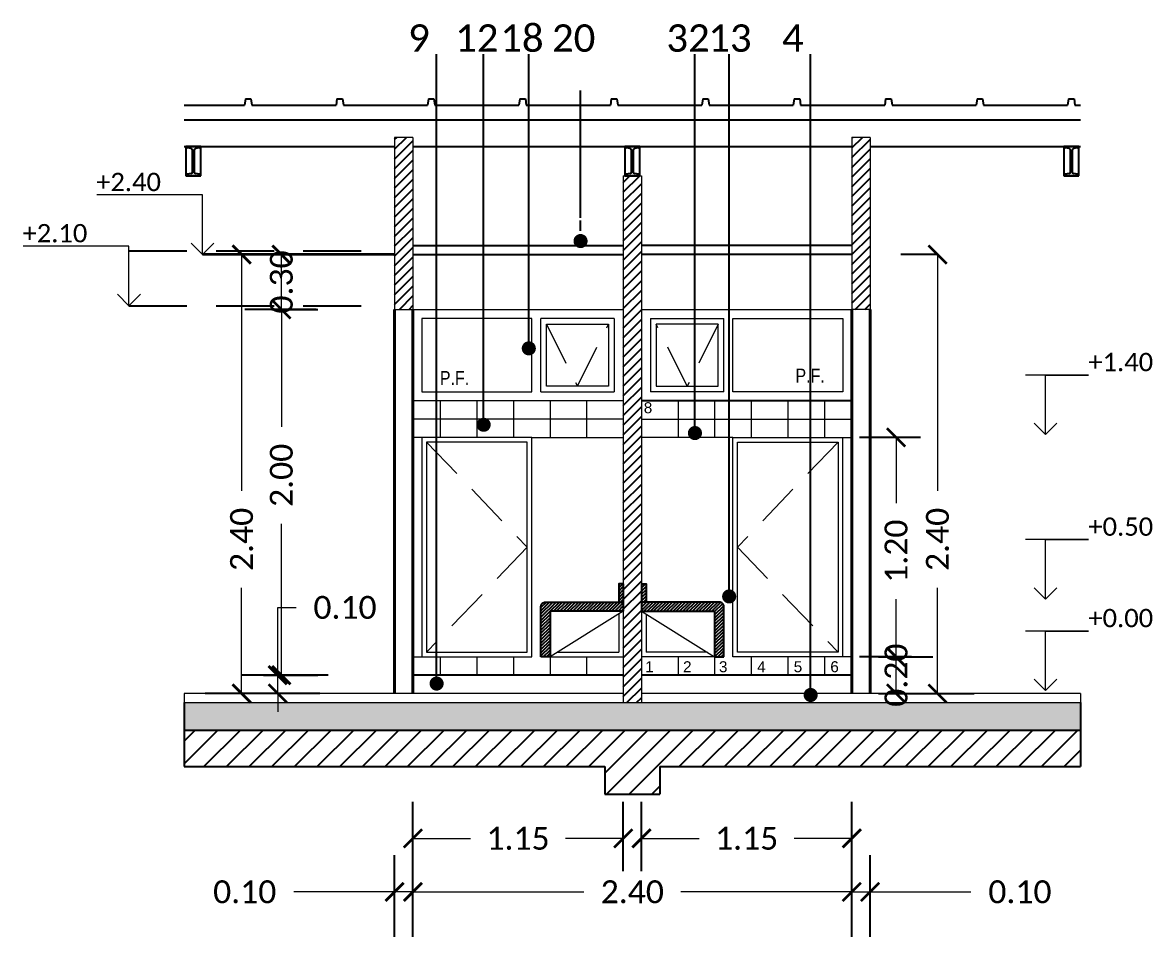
# Model space of a CAD drawing. Header units: metres. Extents: x -127.2 to -72.7, y -10.7 to 45.9.
# Drawn here: x -105.8 to -99.62, y 40.88 to 45.9 of the extents above; entities that cross this region are included whole.
import ezdxf
from ezdxf import colors
from ezdxf.entities.mleader import LeaderData, LeaderLine
from ezdxf.math import Vec2, Vec3

# ---------------------------------------------------------------- set-up
doc = ezdxf.new("R2010")
doc.units = ezdxf.units.M
doc.header["$LTSCALE"] = 0.05
doc.header["$MEASUREMENT"] = 0
doc.linetypes.add('DASHED2', pattern=[9.525, 6.35, -3.175])
doc.linetypes.add('HIDDEN', pattern=[9.525, 6.35, -3.175])
for name, color, linetype, lineweight in [('0-COT-1-50', 3, 'Continuous', 5), ('0-T-1-50-TEXTOS', 4, 'Continuous', 5), ('2.CORTE CHAPA', 3, 'Continuous', 25), ('2.CORTE CIELORRASO', 2, 'Continuous', 25), ('2.CORTE MURO EXTERIOR', 4, 'Continuous', 18), ('2.CORTE PERFILES ESTRUCTURALES', 4, 'Continuous', 25), ('3. LINEA SOLADO', 4, 'Continuous', 18), ('3.VISTA CARP HOJA', 3, 'Continuous', 9), ('3.VISTA CARP MARCO', 1, 'Continuous', 9), ('3.VISTA MURO AMARILLO', 3, 'Continuous', 35), ('3.VISTA MURO COMUN', 1, 'Continuous', 40), ('3.VISTA PANEL SANITARIO', 1, 'Continuous', 15), ('3.VISTA TIMPANO SUPERIOR', 2, 'Continuous', 25), ('3SA COTAS PARCIALES 1-100', 1, 'Continuous', 0), ('3SA TEXTOS 1-100', 1, 'Continuous', 0), ('A-EJES-PROYECCIONES', 6, 'HIDDEN', 25), ('cotas', 1, 'Continuous', 0), ('flechitas', 2, 'Continuous', 25), ('LINEAS PUNTEADAS VARIAS', 251, 'DASHED2', 9), ('REVESTIMIENTOS CERAMICOS', 252, 'Continuous', 0), ('Textos', 252, 'Continuous', 0), ('ZINGUERIAS', 1, 'Continuous', 25)]:
    doc.layers.add(name, color=color, linetype=linetype, lineweight=lineweight)
for name, color, linetype in [('2.CORTE PLATEA', 4, 'Continuous'), ('3.VISTA MURETE', 1, 'Continuous'), ('3.ZOCALOS', 1, 'Continuous'), ('HATCH', 1, 'Continuous')]:
    doc.layers.add(name, color=color, linetype=linetype)
doc.layers.add('2.CORTE RELLENO MURO', color=7, linetype='Continuous', true_color=0x9e9e9e)
doc.styles.add('1-50-TEXTO-CAL', font='calibri.ttf', dxfattribs={"height": 0.125})
doc.styles.add('Arial Narrow', font='ARIALN.TTF')
doc.styles.add('REFERENCIAS 20', font='arial.ttf', dxfattribs={"width": 0.8, "height": 0.045})
doc.styles.add('TCH-1-50-CA', font='calibri.ttf', dxfattribs={"height": 0.1})
doc.styles.add('TCH-1-75-CA', font='calibri.ttf', dxfattribs={"height": 0.15})
doc.dimstyles.new('1-50-COTAS', dxfattribs={"dimtxt": 0.12, "dimasz": 0.1, "dimexe": 0.2, "dimexo": 0.02, "dimgap": 0.1, "dimtad": 0, "dimtoh": 1, "dimzin": 0, "dimdsep": 46, "dimtxsty": '1-50-TEXTO-CAL', "dimblk": 'ARCHTICK', "dimcen": 2, "dimclrd": 256, "dimclre": 250, "dimclrt": 256, "dimadec": 0, "dimazin": 0, "dimtfac": 1, "dimtmove": 0, "dimatfit": 3, "dimldrblk": 'DOT', "dimfxl": 1, "dimfxlon": 1, "dimtzin": 0, "dimlwd": -1, "dimarcsym": 0})

# ---------------------------------------------------------------- blocks, each defined once
blk = doc.blocks.new('_ArchTick')
at = {"color": 0, "linetype": 'ByBlock', "const_width": 0.15}
blk.add_lwpolyline([(-0.5, -0.5), (0.5, 0.5)], dxfattribs=at)
blk = doc.blocks.new('*D58')
at = {"layer": '0-COT-1-50', "color": 250, "lineweight": -2, "transparency": 16777216}
for p, q in [((-100.7959, 44.6299), (-100.9959, 44.6299)), ((-100.9851, 42.2298), (-100.5959, 42.2298))]:
    blk.add_line(p, q, dxfattribs=at)
at = {"layer": '0-COT-1-50', "transparency": 16777216}
for p, q in [((-100.7959, 44.6299), (-100.7959, 43.338)), ((-100.7959, 42.2298), (-100.7959, 42.8067))]:
    blk.add_line(p, q, dxfattribs=at)
at = {"layer": 'Defpoints', "color": 0, "transparency": 16777216}
for p in [(-100.7959, 44.6299), (-100.7826, 44.6299, 0), (-101.0051, 42.2298, 0)]:
    blk.add_point(p, dxfattribs=at)
at = {"layer": '0-COT-1-50', "transparency": 16777216, "xscale": 0.1, "yscale": 0.1, "zscale": 0.1}
for p, rotation in [((-100.7959, 44.6299), 90), ((-100.7959, 42.2298), 270)]:
    blk.add_blockref('_ArchTick', p, dxfattribs=dict(at, rotation=rotation))
at = {"layer": '0-COT-1-50', "transparency": 16777216, "insert": (-100.7959, 43.0723), "char_height": 0.125, "attachment_point": 5, "rotation": 90, "style": '1-50-TEXTO-CAL'}
blk.add_mtext('2.40', dxfattribs=at)
blk = doc.blocks.new('_Dot')
at = {"color": 0, "linetype": 'ByBlock', "lineweight": -2}
blk.add_line((-0.5, 0), (-1, 0), dxfattribs=at)
at = {"color": 0, "linetype": 'ByBlock', "const_width": 0.343}
blk.add_lwpolyline([(-0.171, 0, 1), (0.171, 0, 1)], format="xyb", close=True, dxfattribs=at)
blk = doc.blocks.new('*D75')
at = {"layer": '0-COT-1-50', "color": 250, "lineweight": -2, "transparency": 16777216}
for p, q in [((-100.9373, 42.4298), (-101.2221, 42.4298)), ((-101.1194, 42.2298), (-100.8221, 42.2298))]:
    blk.add_line(p, q, dxfattribs=at)
at = {"layer": '0-COT-1-50', "transparency": 16777216}
blk.add_line((-101.0221, 42.2298), (-101.0221, 42.4298), dxfattribs=at)
at = {"layer": 'Defpoints', "color": 0, "transparency": 16777216}
for p in [(-101.0221, 42.4298), (-100.9173, 42.4298, 0), (-101.1394, 42.2298, 0)]:
    blk.add_point(p, dxfattribs=at)
at = {"layer": '0-COT-1-50', "transparency": 16777216, "xscale": 0.1, "yscale": 0.1, "zscale": 0.1}
for p, rotation in [((-101.0221, 42.4298), 90), ((-101.0221, 42.2298), 270)]:
    blk.add_blockref('_ArchTick', p, dxfattribs=dict(at, rotation=rotation))
at = {"layer": '0-COT-1-50', "transparency": 16777216, "insert": (-101.0221, 42.3298), "char_height": 0.125, "attachment_point": 5, "rotation": 90, "style": '1-50-TEXTO-CAL'}
blk.add_mtext('0.20', dxfattribs=at)
blk = doc.blocks.new('*D76')
at = {"layer": '0-COT-1-50', "color": 250, "lineweight": -2, "transparency": 16777216}
for p, q in [((-100.8882, 43.6298), (-101.2221, 43.6298)), ((-101.1194, 42.4298), (-100.8221, 42.4298))]:
    blk.add_line(p, q, dxfattribs=at)
at = {"layer": '0-COT-1-50', "transparency": 16777216}
for p, q in [((-101.0221, 43.6298), (-101.0221, 43.2707)), ((-101.0221, 42.4298), (-101.0221, 42.7451))]:
    blk.add_line(p, q, dxfattribs=at)
at = {"layer": 'Defpoints', "color": 0, "transparency": 16777216}
for p in [(-101.0221, 43.6298), (-100.8682, 43.6298, 0), (-101.1394, 42.4298, 0)]:
    blk.add_point(p, dxfattribs=at)
at = {"layer": '0-COT-1-50', "transparency": 16777216, "xscale": 0.1, "yscale": 0.1, "zscale": 0.1}
for p, rotation in [((-101.0221, 43.6298), 90), ((-101.0221, 42.4298), 270)]:
    blk.add_blockref('_ArchTick', p, dxfattribs=dict(at, rotation=rotation))
at = {"layer": '0-COT-1-50', "transparency": 16777216, "insert": (-101.0221, 43.0079), "char_height": 0.125, "attachment_point": 5, "rotation": 90, "style": '1-50-TEXTO-CAL'}
blk.add_mtext('1.20', dxfattribs=at)
blk = doc.blocks.new('*D77')
at = {"layer": '0-COT-1-50', "transparency": 16777216}
for p, q in [((-104.403, 42.3298), (-104.403, 42.6998)), ((-104.403, 42.6998), (-104.303, 42.6998)), ((-104.403, 42.2298), (-104.403, 42.3298)), ((-104.403, 42.2298), (-104.403, 42.1298))]:
    blk.add_line(p, q, dxfattribs=at)
at = {"layer": '0-COT-1-50', "color": 250, "lineweight": -2, "transparency": 16777216}
for p, q in [((-104.1282, 42.3298), (-104.603, 42.3298)), ((-104.1726, 42.2298), (-104.603, 42.2298))]:
    blk.add_line(p, q, dxfattribs=at)
at = {"layer": 'Defpoints', "color": 0, "transparency": 16777216}
for p in [(-104.403, 42.3298), (-104.1082, 42.3298, 0), (-104.1526, 42.2298, 0)]:
    blk.add_point(p, dxfattribs=at)
at = {"layer": '0-COT-1-50', "transparency": 16777216, "xscale": 0.1, "yscale": 0.1, "zscale": 0.1}
for p, rotation in [((-104.403, 42.3298), 270), ((-104.403, 42.2298), 90)]:
    blk.add_blockref('_ArchTick', p, dxfattribs=dict(at, rotation=rotation))
at = {"layer": '0-COT-1-50', "transparency": 16777216, "insert": (-104.0353, 42.6998), "char_height": 0.125, "attachment_point": 5, "style": '1-50-TEXTO-CAL'}
blk.add_mtext('0.10', dxfattribs=at)
blk = doc.blocks.new('*D78')
at = {"layer": '0-COT-1-50', "color": 250, "lineweight": -2, "transparency": 16777216}
for p, q in [((-104.4358, 44.3299), (-104.183, 44.3299)), ((-104.4802, 42.3298), (-104.183, 42.3298))]:
    blk.add_line(p, q, dxfattribs=at)
at = {"layer": '0-COT-1-50', "transparency": 16777216}
for p, q in [((-104.383, 44.3299), (-104.383, 43.6881)), ((-104.383, 42.3298), (-104.383, 43.1568))]:
    blk.add_line(p, q, dxfattribs=at)
at = {"layer": 'Defpoints', "color": 0, "transparency": 16777216}
for p in [(-104.4558, 44.3299, 0), (-104.383, 44.3299), (-104.5002, 42.3298, 0)]:
    blk.add_point(p, dxfattribs=at)
at = {"layer": '0-COT-1-50', "transparency": 16777216, "xscale": 0.1, "yscale": 0.1, "zscale": 0.1}
for p, rotation in [((-104.383, 44.3299), 90), ((-104.383, 42.3298), 270)]:
    blk.add_blockref('_ArchTick', p, dxfattribs=dict(at, rotation=rotation))
at = {"layer": '0-COT-1-50', "transparency": 16777216, "insert": (-104.383, 43.4225), "char_height": 0.125, "attachment_point": 5, "rotation": 90, "style": '1-50-TEXTO-CAL'}
blk.add_mtext('2.00', dxfattribs=at)
blk = doc.blocks.new('*D83')
at = {"layer": '0-COT-1-50', "color": 250, "lineweight": -2, "transparency": 16777216}
for p, q in [((-104.6004, 44.6298), (-104.4004, 44.6298)), ((-104.4111, 42.2298), (-104.8004, 42.2298))]:
    blk.add_line(p, q, dxfattribs=at)
at = {"layer": '0-COT-1-50', "transparency": 16777216}
for p, q in [((-104.6004, 44.6298), (-104.6004, 43.338)), ((-104.6004, 42.2298), (-104.6004, 42.8067))]:
    blk.add_line(p, q, dxfattribs=at)
at = {"layer": 'Defpoints', "color": 0, "transparency": 16777216}
for p in [(-104.601, 44.6298, 0), (-104.6004, 44.6298), (-104.3911, 42.2298, 0)]:
    blk.add_point(p, dxfattribs=at)
at = {"layer": '0-COT-1-50', "transparency": 16777216, "xscale": 0.1, "yscale": 0.1, "zscale": 0.1}
for p, rotation in [((-104.6004, 44.6298), 90), ((-104.6004, 42.2298), 270)]:
    blk.add_blockref('_ArchTick', p, dxfattribs=dict(at, rotation=rotation))
at = {"layer": '0-COT-1-50', "transparency": 16777216, "insert": (-104.6004, 43.0723), "char_height": 0.125, "attachment_point": 5, "rotation": 90, "style": '1-50-TEXTO-CAL'}
blk.add_mtext('2.40', dxfattribs=at)
blk = doc.blocks.new('*D118')
at = {"layer": '0-COT-1-50', "color": 250, "lineweight": -2, "transparency": 16777216}
for p, q in [((-103.6644, 40.9667), (-103.6644, 41.3448)), ((-101.2644, 40.9667), (-101.2644, 41.3448))]:
    blk.add_line(p, q, dxfattribs=at)
at = {"layer": '0-COT-1-50', "transparency": 16777216}
for p, q in [((-103.6644, 41.1448), (-102.7301, 41.1448)), ((-101.2644, 41.1448), (-102.1988, 41.1448))]:
    blk.add_line(p, q, dxfattribs=at)
at = {"layer": 'Defpoints', "color": 0, "transparency": 16777216}
for p in [(-103.6644, 41.1448), (-103.6644, 40.9467, 0), (-101.2644, 40.9467, 0)]:
    blk.add_point(p, dxfattribs=at)
at = {"layer": '0-COT-1-50', "transparency": 16777216, "xscale": 0.1, "yscale": 0.1, "zscale": 0.1, "rotation": 180}
blk.add_blockref('_ArchTick', (-103.6644, 41.1448), dxfattribs=at)
at = {"layer": '0-COT-1-50', "transparency": 16777216, "xscale": 0.1, "yscale": 0.1, "zscale": 0.1}
blk.add_blockref('_ArchTick', (-101.2644, 41.1448), dxfattribs=at)
at = {"layer": '0-COT-1-50', "transparency": 16777216, "insert": (-102.4644, 41.1448), "char_height": 0.125, "attachment_point": 5, "style": '1-50-TEXTO-CAL'}
blk.add_mtext('2.40', dxfattribs=at)
blk = doc.blocks.new('*D117')
at = {"layer": '0-COT-1-50', "color": 250, "lineweight": -2, "transparency": 16777216}
for p, q in [((-103.7644, 40.8995), (-103.7644, 41.3448)), ((-103.6644, 40.8995), (-103.6644, 41.3448))]:
    blk.add_line(p, q, dxfattribs=at)
at = {"layer": '0-COT-1-50', "transparency": 16777216}
for p, q in [((-103.7644, 41.1448), (-104.3159, 41.1448)), ((-103.6644, 41.1448), (-103.7644, 41.1448)), ((-103.6644, 41.1448), (-103.5644, 41.1448))]:
    blk.add_line(p, q, dxfattribs=at)
at = {"layer": 'Defpoints', "color": 0, "transparency": 16777216}
for p in [(-103.6644, 41.1448), (-103.7644, 40.8795, 0), (-103.6644, 40.8795, 0)]:
    blk.add_point(p, dxfattribs=at)
at = {"layer": '0-COT-1-50', "transparency": 16777216, "xscale": 0.1, "yscale": 0.1, "zscale": 0.1}
blk.add_blockref('_ArchTick', (-103.7644, 41.1448), dxfattribs=at)
at = {"layer": '0-COT-1-50', "transparency": 16777216, "xscale": 0.1, "yscale": 0.1, "zscale": 0.1, "rotation": 180}
blk.add_blockref('_ArchTick', (-103.6644, 41.1448), dxfattribs=at)
at = {"layer": '0-COT-1-50', "transparency": 16777216, "insert": (-104.5836, 41.1448), "char_height": 0.125, "attachment_point": 5, "style": '1-50-TEXTO-CAL'}
blk.add_mtext('0.10', dxfattribs=at)
blk = doc.blocks.new('*D119')
at = {"layer": '0-COT-1-50', "color": 250, "lineweight": -2, "transparency": 16777216}
for p, q in [((-104.2391, 44.6298), (-104.583, 44.6298)), ((-104.1937, 44.3299), (-104.583, 44.3299))]:
    blk.add_line(p, q, dxfattribs=at)
at = {"layer": '0-COT-1-50', "transparency": 16777216}
blk.add_line((-104.383, 44.3299), (-104.383, 44.6298), dxfattribs=at)
at = {"layer": 'Defpoints', "color": 0, "transparency": 16777216}
for p in [(-104.383, 44.6298), (-104.2191, 44.6298, 0), (-104.1737, 44.3299, 0)]:
    blk.add_point(p, dxfattribs=at)
at = {"layer": '0-COT-1-50', "transparency": 16777216, "xscale": 0.1, "yscale": 0.1, "zscale": 0.1}
for p, rotation in [((-104.383, 44.6298), 90), ((-104.383, 44.3299), 270)]:
    blk.add_blockref('_ArchTick', p, dxfattribs=dict(at, rotation=rotation))
at = {"layer": '0-COT-1-50', "transparency": 16777216, "insert": (-104.383, 44.4799), "char_height": 0.125, "attachment_point": 5, "rotation": 90, "style": '1-50-TEXTO-CAL'}
blk.add_mtext('0.30', dxfattribs=at)
blk = doc.blocks.new('*D162')
at = {"layer": '0-COT-1-50', "color": 250, "lineweight": -2, "transparency": 16777216}
for p, q in [((-103.6644, 41.2589), (-103.6644, 41.637)), ((-102.5144, 41.2589), (-102.5144, 41.637))]:
    blk.add_line(p, q, dxfattribs=at)
at = {"layer": '0-COT-1-50', "transparency": 16777216}
for p, q in [((-103.6644, 41.437), (-103.3499, 41.437)), ((-102.5144, 41.437), (-102.829, 41.437))]:
    blk.add_line(p, q, dxfattribs=at)
at = {"layer": 'Defpoints', "color": 0, "transparency": 16777216}
for p in [(-103.6644, 41.437), (-103.6644, 41.2389, 0), (-102.5144, 41.2389, 0)]:
    blk.add_point(p, dxfattribs=at)
at = {"layer": '0-COT-1-50', "transparency": 16777216, "xscale": 0.1, "yscale": 0.1, "zscale": 0.1, "rotation": 180}
blk.add_blockref('_ArchTick', (-103.6644, 41.437), dxfattribs=at)
at = {"layer": '0-COT-1-50', "transparency": 16777216, "xscale": 0.1, "yscale": 0.1, "zscale": 0.1}
blk.add_blockref('_ArchTick', (-102.5144, 41.437), dxfattribs=at)
at = {"layer": '0-COT-1-50', "transparency": 16777216, "insert": (-103.0894, 41.437), "char_height": 0.125, "attachment_point": 5, "style": '1-50-TEXTO-CAL'}
blk.add_mtext('1.15', dxfattribs=at)
blk = doc.blocks.new('*D163')
at = {"layer": '0-COT-1-50', "color": 250, "lineweight": -2, "transparency": 16777216}
for p, q in [((-102.4144, 41.259), (-102.4144, 41.6371)), ((-101.2644, 41.259), (-101.2644, 41.6371))]:
    blk.add_line(p, q, dxfattribs=at)
at = {"layer": '0-COT-1-50', "transparency": 16777216}
for p, q in [((-102.4144, 41.4371), (-102.0999, 41.4371)), ((-101.2644, 41.4371), (-101.579, 41.4371))]:
    blk.add_line(p, q, dxfattribs=at)
at = {"layer": 'Defpoints', "color": 0, "transparency": 16777216}
for p in [(-102.4144, 41.4371), (-102.4144, 41.239, 0), (-101.2644, 41.239, 0)]:
    blk.add_point(p, dxfattribs=at)
at = {"layer": '0-COT-1-50', "transparency": 16777216, "xscale": 0.1, "yscale": 0.1, "zscale": 0.1, "rotation": 180}
blk.add_blockref('_ArchTick', (-102.4144, 41.4371), dxfattribs=at)
at = {"layer": '0-COT-1-50', "transparency": 16777216, "xscale": 0.1, "yscale": 0.1, "zscale": 0.1}
blk.add_blockref('_ArchTick', (-101.2644, 41.4371), dxfattribs=at)
at = {"layer": '0-COT-1-50', "transparency": 16777216, "insert": (-101.8394, 41.4371), "char_height": 0.125, "attachment_point": 5, "style": '1-50-TEXTO-CAL'}
blk.add_mtext('1.15', dxfattribs=at)
blk = doc.blocks.new('*D164')
at = {"layer": '0-COT-1-50', "color": 250, "lineweight": -2, "transparency": 16777216}
for p, q in [((-101.2644, 40.8995), (-101.2644, 41.3448)), ((-101.1644, 40.8995), (-101.1644, 41.3448))]:
    blk.add_line(p, q, dxfattribs=at)
at = {"layer": '0-COT-1-50', "transparency": 16777216}
for p, q in [((-101.2644, 41.1448), (-101.3644, 41.1448)), ((-101.2644, 41.1448), (-101.1644, 41.1448)), ((-101.1644, 41.1448), (-100.613, 41.1448))]:
    blk.add_line(p, q, dxfattribs=at)
at = {"layer": 'Defpoints', "color": 0, "transparency": 16777216}
for p in [(-101.1644, 41.1448), (-101.2644, 40.8795, 0), (-101.1644, 40.8795, 0)]:
    blk.add_point(p, dxfattribs=at)
at = {"layer": '0-COT-1-50', "transparency": 16777216, "xscale": 0.1, "yscale": 0.1, "zscale": 0.1}
blk.add_blockref('_ArchTick', (-101.2644, 41.1448), dxfattribs=at)
at = {"layer": '0-COT-1-50', "transparency": 16777216, "xscale": 0.1, "yscale": 0.1, "zscale": 0.1, "rotation": 180}
blk.add_blockref('_ArchTick', (-101.1644, 41.1448), dxfattribs=at)
at = {"layer": '0-COT-1-50', "transparency": 16777216, "insert": (-100.3453, 41.1448), "char_height": 0.125, "attachment_point": 5, "style": '1-50-TEXTO-CAL'}
blk.add_mtext('0.10', dxfattribs=at)
blk = doc.blocks.new('_Open90')
at = {"color": 0, "linetype": 'ByBlock', "lineweight": -2}
for p, q in [((-0.5, 0.5), (0, 0)), ((0, 0), (-1, 0)), ((0, 0), (-0.5, -0.5))]:
    blk.add_line(p, q, dxfattribs=at)

msp = doc.modelspace()

# ---------------------------------------------------------------- hatches: boundary and pattern name
at = {"layer": '2.CORTE RELLENO MURO'}
msp.add_hatch(color=256, dxfattribs=at).paths.add_polyline_path([(-100.0139, 42.1798), (-104.9144, 42.1798), (-104.9144, 42.0298), (-100.0139, 42.0298)])
at = {"layer": 'HATCH'}
h = msp.add_hatch(dxfattribs=at)
h.set_pattern_fill('ANSI31', color=256, scale=0.3, style=0)
h.paths.add_polyline_path([(-103.7644, 44.3299), (-103.7644, 45.2708), (-103.6644, 45.2708), (-103.6644, 44.3299)])
h = msp.add_hatch(dxfattribs=at)
h.set_pattern_fill('ANSI31', color=256, scale=0.3, style=0)
h.paths.add_polyline_path([(-101.2644, 44.3299), (-101.2644, 45.2708), (-101.1644, 45.2708), (-101.1644, 44.3299)])
h = msp.add_hatch(dxfattribs=at)
h.set_pattern_fill('ANSI31', color=256, scale=0.3, style=0)
h.paths.add_polyline_path([(-102.5144, 42.1798), (-102.4144, 42.1798), (-102.4144, 45.0605), (-102.5144, 45.0605)])
h = msp.add_hatch(dxfattribs=at)
h.set_pattern_fill('ANSI31', color=256, scale=0.1)
h.paths.add_polyline_path([(-102.9639, 42.7048, -0.414214), (-102.9389, 42.7298), (-102.5139, 42.7298), (-102.5139, 42.6798), (-102.9139, 42.6798), (-102.9139, 42.4298), (-102.9639, 42.4298)])
h.paths.add_polyline_path([(-102.5389, 42.8298), (-102.5139, 42.8298), (-102.5139, 42.7298), (-102.5389, 42.7298)])
h = msp.add_hatch(dxfattribs=at)
h.set_pattern_fill('ANSI31', color=256, scale=0.1)
h.paths.add_polyline_path([(-101.9644, 42.7048, 0.414214), (-101.9894, 42.7298), (-102.4144, 42.7298), (-102.4144, 42.6798), (-102.0144, 42.6798), (-102.0144, 42.4298), (-101.9644, 42.4298)])
h.paths.add_polyline_path([(-102.3894, 42.8298), (-102.4144, 42.8298), (-102.4144, 42.7298), (-102.3894, 42.7298)])
at = {"layer": 'HATCH', "ltscale": 2}
h = msp.add_hatch(dxfattribs=at)
h.set_pattern_fill('ANSI31', color=256, scale=0.7, style=0)
h.paths.add_polyline_path([(-102.3144, 41.8298), (-100.0139, 41.8298), (-100.0139, 42.0298), (-104.9144, 42.0298), (-104.9144, 41.8298), (-102.6144, 41.8298), (-102.6144, 41.6798), (-102.3144, 41.6798)])

# ---------------------------------------------------------------- linework, layer by layer
at = {"layer": '2.CORTE CHAPA'}
for p, q in [((-104.5794, 45.4823, 31.3086), (-104.5844, 45.4473, 33.5586)), ((-104.5794, 45.4823, 32.0777), (-104.5494, 45.4823, 32.1214)), ((-104.5494, 45.4823, 31.3086), (-104.5444, 45.4473, 33.5586)), ((-104.0794, 45.4823, 30.579), (-104.0844, 45.4473, 32.8291)), ((-104.0794, 45.4823, 31.3481), (-104.0494, 45.4823, 31.3919)), ((-104.0494, 45.4823, 30.579), (-104.0444, 45.4473, 32.8291)), ((-103.5794, 45.4823, 31.3086), (-103.5844, 45.4473, 33.5586)), ((-103.5794, 45.4823, 32.0777), (-103.5494, 45.4823, 32.1214)), ((-103.5494, 45.4823, 31.3086), (-103.5444, 45.4473, 33.5586)), ((-103.0794, 45.4823, 30.579), (-103.0844, 45.4473, 32.8291)), ((-103.0794, 45.4823, 31.3481), (-103.0494, 45.4823, 31.3919)), ((-103.0494, 45.4823, 30.579), (-103.0444, 45.4473, 32.8291)), ((-102.5794, 45.4823, 31.3086), (-102.5844, 45.4473, 33.5586)), ((-102.5794, 45.4823, 32.0777), (-102.5494, 45.4823, 32.1214)), ((-102.5494, 45.4823, 31.3086), (-102.5444, 45.4473, 33.5586)), ((-102.0794, 45.4823, 30.579), (-102.0844, 45.4473, 32.8291)), ((-102.0794, 45.4823, 31.3481), (-102.0494, 45.4823, 31.3919)), ((-102.0494, 45.4823, 30.579), (-102.0444, 45.4473, 32.8291)), ((-101.5794, 45.4823, 31.3086), (-101.5844, 45.4473, 33.5586)), ((-101.5794, 45.4823, 32.0777), (-101.5494, 45.4823, 32.1214)), ((-101.5494, 45.4823, 31.3086), (-101.5444, 45.4473, 33.5586)), ((-101.0794, 45.4823, 30.579), (-101.0844, 45.4473, 32.8291)), ((-101.0794, 45.4823, 31.3481), (-101.0494, 45.4823, 31.3919)), ((-101.0494, 45.4823, 30.579), (-101.0444, 45.4473, 32.8291)), ((-100.5794, 45.4823, 31.3086), (-100.5844, 45.4473, 33.5586)), ((-100.5794, 45.4823, 32.0777), (-100.5494, 45.4823, 32.1214)), ((-100.5494, 45.4823, 31.3086), (-100.5444, 45.4473, 33.5586)), ((-100.0794, 45.4823, 30.579), (-100.0844, 45.4473, 32.8291)), ((-100.0794, 45.4823, 31.3481), (-100.0494, 45.4823, 31.3919)), ((-100.0494, 45.4823, 30.579), (-100.0444, 45.4473, 32.8291)), ((-104.9144, 45.4473, 18.4572), (-104.5844, 45.4473, 18.9387)), ((-104.5444, 45.4473, 18.9971), (-104.0844, 45.4473, 19.6683)), ((-104.0444, 45.4473, 19.7266), (-103.5844, 45.4473, 20.3978)), ((-103.5444, 45.4473, 20.4562), (-103.0844, 45.4473, 21.1273)), ((-103.0444, 45.4473, 21.1857), (-102.5844, 45.4473, 21.8569)), ((-102.5444, 45.4473, 21.9152), (-102.0844, 45.4473, 22.5864)), ((-102.0444, 45.4473, 22.6448), (-101.5844, 45.4473, 23.316)), ((-101.5444, 45.4473, 23.3743), (-101.0844, 45.4473, 24.0455)), ((-101.0444, 45.4473, 24.1039), (-100.5844, 45.4473, 24.775)), ((-100.5444, 45.4473, 24.8334), (-100.0844, 45.4473, 25.5046)), ((-100.0444, 45.4473, 25.5629), (-100.0144, 45.4473, 25.6067)), ((-104.9144, 45.3673, 18.398), (-100.0144, 45.3673, 25.5245))]:
    msp.add_line(p, q, dxfattribs=at)
at = {"layer": '2.CORTE CIELORRASO'}
for p, q in [((-103.6644, 44.6799, 0), (-102.5144, 44.6799, 0)), ((-101.2644, 44.6799, 0), (-102.4144, 44.6799, 0)), ((-103.6644, 44.6299, 0), (-102.5144, 44.6299, 0)), ((-101.2644, 44.6299, 0), (-102.4144, 44.6299, 0))]:
    msp.add_line(p, q, dxfattribs=at)
at = {"layer": '2.CORTE MURO EXTERIOR'}
for p, q in [((-103.7644, 45.2708, 20), (-103.7644, 44.3299, 0)), ((-103.6644, 45.2708, 20), (-103.7644, 45.2708, 20)), ((-103.6644, 45.2708, 20), (-103.6644, 44.3299, 0)), ((-101.2644, 45.2708, 0), (-101.2644, 44.3299, 0)), ((-101.1644, 45.2708, 0), (-101.2644, 45.2708, 40)), ((-101.1644, 45.2708, 0), (-101.1644, 44.3299, 0)), ((-102.5144, 45.0605), (-102.5144, 42.1798)), ((-102.5144, 45.0605), (-102.4144, 45.0605, 0)), ((-102.4144, 45.0605, 0), (-102.4144, 42.1798, 0)), ((-103.7644, 44.3299, 0), (-103.6644, 44.3299, 0)), ((-101.1644, 44.3299, 0), (-101.2644, 44.3299, 0))]:
    msp.add_line(p, q, dxfattribs=at)
at = {"layer": '2.CORTE PERFILES ESTRUCTURALES'}
for p, q in [((-104.8234, 45.2208, 0), (-104.9054, 45.2208, 0)), ((-104.9054, 45.2208, 0), (-104.9054, 45.0605, -20)), ((-104.8234, 45.2208, 20), (-104.9054, 45.2208, 20)), ((-104.8234, 45.0605, -20), (-104.8234, 45.2208, 0)), ((-102.4234, 45.2208, 5), (-102.5054, 45.2208, 5)), ((-102.5054, 45.2208, 5), (-102.5054, 45.0605, -15)), ((-102.4234, 45.2208, 25), (-102.5054, 45.2208, 25)), ((-102.4234, 45.0605, -15), (-102.4234, 45.2208, 5)), ((-100.0234, 45.2208, 10), (-100.1054, 45.2208, 10)), ((-100.1054, 45.2208, 10), (-100.1054, 45.0605, -10)), ((-100.0234, 45.2208, 30), (-100.1054, 45.2208, 30)), ((-100.0234, 45.0605, -10), (-100.0234, 45.2208, 10)), ((-104.877, 45.2093, 10), (-104.8978, 45.2129, 20)), ((-104.8694, 45.0804, -20), (-104.8694, 45.201, 10)), ((-104.8595, 45.201, 10), (-104.8595, 45.0804, -20)), ((-104.8311, 45.2129, 20), (-104.8519, 45.2093, 10)), ((-102.477, 45.2093, 15), (-102.4978, 45.2129, 25)), ((-102.4694, 45.0804, -15), (-102.4694, 45.201, 15)), ((-102.4595, 45.201, 15), (-102.4595, 45.0804, -15)), ((-102.4311, 45.2129, 25), (-102.4519, 45.2093, 15)), ((-100.077, 45.2093, 20), (-100.0978, 45.2129, 30)), ((-100.0694, 45.0804, -10), (-100.0694, 45.201, 20)), ((-100.0595, 45.201, 20), (-100.0595, 45.0804, -10)), ((-100.0311, 45.2129, 30), (-100.0519, 45.2093, 20)), ((-104.8234, 45.0606, -10), (-104.9054, 45.0606, -10)), ((-104.9054, 45.0605, -20), (-104.8234, 45.0605, -20)), ((-104.877, 45.0722, -20), (-104.8978, 45.0686, -10)), ((-104.8311, 45.0686, -10), (-104.8519, 45.0722, -20)), ((-102.4234, 45.0606, -5), (-102.5054, 45.0606, -5)), ((-102.5054, 45.0605, -15), (-102.4234, 45.0605, -15)), ((-102.477, 45.0722, -15), (-102.4978, 45.0686, -5)), ((-102.4311, 45.0686, -5), (-102.4519, 45.0722, -15)), ((-100.0234, 45.0606, 0), (-100.1054, 45.0606, 0)), ((-100.1054, 45.0605, -10), (-100.0234, 45.0605, -10)), ((-100.077, 45.0722, -10), (-100.0978, 45.0686, 0)), ((-100.0311, 45.0686, 0), (-100.0519, 45.0722, -10))]:
    msp.add_line(p, q, dxfattribs=at)
for centre, radius, start, end in [((-104.8978, 45.2205, 20), 0.00762, 177.3735, 270.10238), ((-104.8311, 45.2205, 20), 0.00762, 269.89762, 2.6265), ((-102.4978, 45.2205, 25), 0.00762, 177.3735, 270.10238), ((-102.4311, 45.2205, 25), 0.00762, 269.89762, 2.6265), ((-100.0978, 45.2205, 30), 0.00762, 177.3735, 270.10238), ((-100.0311, 45.2205, 30), 0.00762, 269.89762, 2.6265), ((-104.878, 45.2007, 10), 0.00863, 1.89057, 83.40716), ((-104.8509, 45.2007, 10), 0.00863, 96.59284, 178.10943), ((-102.478, 45.2007, 15), 0.00863, 1.89057, 83.40716), ((-102.4509, 45.2007, 15), 0.00863, 96.59284, 178.10943), ((-100.078, 45.2007, 20), 0.00863, 1.89057, 83.40716), ((-100.0509, 45.2007, 20), 0.00863, 96.59284, 178.10943), ((-104.8978, 45.061, -10), 0.00762, 89.89762, 182.6265), ((-104.878, 45.0807, -20), 0.00863, 276.59284, 358.10943), ((-104.8509, 45.0807, -20), 0.00863, 181.89057, 263.40716), ((-104.8311, 45.061, -10), 0.00762, 357.3735, 90.10238), ((-102.4978, 45.061, -5), 0.00762, 89.89762, 182.6265), ((-102.478, 45.0807, -15), 0.00863, 276.59284, 358.10943), ((-102.4509, 45.0807, -15), 0.00863, 181.89057, 263.40716), ((-102.4311, 45.061, -5), 0.00762, 357.3735, 90.10238), ((-100.0978, 45.061, 0), 0.00762, 89.89762, 182.6265), ((-100.078, 45.0807, -10), 0.00863, 276.59284, 358.10943), ((-100.0509, 45.0807, -10), 0.00863, 181.89057, 263.40716), ((-100.0311, 45.061, 0), 0.00762, 357.3735, 90.10238)]:
    msp.add_arc(centre, radius, start, end, dxfattribs=at)
at = {"layer": '2.CORTE PLATEA'}
for p, q in [((-104.9144, 42.1798, 0), (-104.9144, 41.8298, 0)), ((-100.0139, 42.1798, 0), (-100.0139, 41.8298, 0)), ((-104.9144, 42.0298, 0), (-100.0139, 42.0298, 0)), ((-104.9144, 41.8298, 0), (-102.6144, 41.8298, 0)), ((-102.6144, 41.8298, 0), (-102.6144, 41.6798, 0)), ((-102.3144, 41.8298, 0), (-102.3144, 41.6798, 0)), ((-102.3144, 41.8298, 0), (-100.0139, 41.8298, 0)), ((-102.6144, 41.6798, 0), (-102.3144, 41.6798, 0))]:
    msp.add_line(p, q, dxfattribs=at)
at = {"layer": '3. LINEA SOLADO'}
for p, q in [((-104.9144, 42.2298, 0), (-104.9144, 42.1798, 0)), ((-100.0139, 42.2298, 0), (-102.4144, 42.2298, 0)), ((-100.0139, 42.2298, 0), (-100.0139, 42.1798, 0)), ((-104.9144, 42.1798, 0), (-100.0139, 42.1798, 0))]:
    msp.add_line(p, q, dxfattribs=at)
at = {"layer": '3.VISTA CARP HOJA', "elevation": 0}
for points in [[(-102.5944, 44.2498), (-102.5944, 43.9098), (-102.9344, 43.9098), (-102.9344, 44.2498)], [(-102.3344, 44.2498), (-102.3344, 43.9098), (-101.9944, 43.9098), (-101.9944, 44.2498)]]:
    msp.add_lwpolyline(points, close=True, dxfattribs=at)
at = {"layer": '3.VISTA CARP MARCO'}
for p, q in [((-103.6644, 44.3299, 0), (-102.5144, 44.3299)), ((-103.6644, 44.3299, 0), (-103.6644, 43.8298, 0)), ((-102.4144, 44.3299, 0), (-101.2644, 44.3299, 0)), ((-101.2644, 44.3299, 0), (-101.2644, 43.8298, 0)), ((-103.0144, 44.2798, 0), (-103.6144, 44.2798, 0)), ((-103.6144, 44.2798, 0), (-103.6144, 43.8798, 0)), ((-103.0144, 43.8798, 0), (-103.0144, 44.2798, 0)), ((-101.9144, 44.2798, 0), (-101.3144, 44.2798, 0)), ((-101.9144, 43.8798, 0), (-101.9144, 44.2798, 0)), ((-101.3144, 44.2798, 0), (-101.3144, 43.8798, 0)), ((-103.6144, 43.8798, 0), (-103.0144, 43.8798, 0)), ((-101.3144, 43.8798, 0), (-101.9144, 43.8798, 0)), ((-102.5144, 43.8298, 0), (-103.6644, 43.8298, 0)), ((-102.4144, 43.8298, 0), (-101.2644, 43.8298, 0))]:
    msp.add_line(p, q, dxfattribs=at)
at = {"layer": '3.VISTA CARP MARCO', "elevation": 0}
for points in [[(-102.5644, 44.2798), (-102.9644, 44.2798)], [(-102.9644, 43.8798), (-102.9644, 44.2798)], [(-102.5644, 44.2798), (-102.5644, 43.8798)], [(-102.3644, 44.2798), (-101.9644, 44.2798)], [(-102.3644, 44.2798), (-102.3644, 43.8798)], [(-101.9644, 43.8798), (-101.9644, 44.2798)], [(-102.9644, 43.8798), (-102.5644, 43.8798)], [(-101.9644, 43.8798), (-102.3644, 43.8798)]]:
    msp.add_lwpolyline(points, dxfattribs=at)
at = {"layer": '3.VISTA MURETE'}
for p, q in [((-102.9139, 42.4298), (-102.9639, 42.4298)), ((-102.0144, 42.4298), (-101.9644, 42.4298))]:
    msp.add_line(p, q, dxfattribs=at)
at = {"layer": '3.VISTA MURETE', "elevation": 0}
for points in [[(-102.5139, 42.8298), (-102.5139, 42.6798), (-102.9139, 42.6798), (-102.9139, 42.4298)], [(-102.5139, 42.8298), (-102.5389, 42.8298), (-102.5389, 42.7298)], [(-102.4144, 42.8298), (-102.4144, 42.6798), (-102.0144, 42.6798), (-102.0144, 42.4298)], [(-102.4144, 42.8298), (-102.3894, 42.8298), (-102.3894, 42.7298)]]:
    msp.add_lwpolyline(points, dxfattribs=at)
for points in [[(-102.9639, 42.4298), (-102.9639, 42.7048, -0.414214), (-102.9389, 42.7298), (-102.5139, 42.7298)], [(-101.9644, 42.4298), (-101.9644, 42.7048, 0.414214), (-101.9894, 42.7298), (-102.4144, 42.7298)]]:
    msp.add_lwpolyline(points, format="xyb", dxfattribs=at)
at = {"layer": '3.VISTA MURO AMARILLO'}
msp.add_line((-103.7644, 44.6298, 0), (-104.8144, 44.6298, 0), dxfattribs=at)
at = {"layer": '3.VISTA MURO COMUN'}
for p, q in [((-103.7644, 44.3299, 0), (-103.7644, 42.2298, 0)), ((-103.6644, 44.3299, 0), (-103.6644, 42.2298, 0)), ((-101.2644, 44.3299, 0), (-101.2644, 42.2298, 0)), ((-101.1644, 44.3299, 0), (-101.1644, 42.2298, 0))]:
    msp.add_line(p, q, dxfattribs=at)
at = {"layer": '3.VISTA PANEL SANITARIO'}
for p, q in [((-103.0139, 43.6298, 0), (-103.6639, 43.6298, 0)), ((-103.0139, 43.6298, 0), (-102.5139, 43.6298, 0)), ((-101.9144, 43.6298, 0), (-102.4144, 43.6298, 0)), ((-102.5389, 42.6632, 0), (-102.5389, 42.4548, 0)), ((-102.3894, 42.6632, 0), (-102.3894, 42.4548, 0)), ((-102.8739, 42.4548, 0), (-102.5389, 42.4548, 0)), ((-102.0544, 42.4548, 0), (-102.3894, 42.4548, 0)), ((-102.9139, 42.4298), (-102.9639, 42.4298, 0)), ((-102.9139, 42.4298), (-102.5139, 42.4298, 0)), ((-102.0144, 42.4298), (-102.4144, 42.4298, 0)), ((-102.0144, 42.4298), (-101.9644, 42.4298, 0))]:
    msp.add_line(p, q, dxfattribs=at)
at = {"layer": '3.VISTA PANEL SANITARIO', "elevation": 0}
for points in [[(-103.6639, 43.6298), (-103.6639, 42.4298), (-103.0139, 42.4298)], [(-103.6139, 42.4298), (-103.6139, 43.6298)], [(-103.0139, 42.4298), (-103.0139, 43.6298)], [(-101.2644, 42.4298), (-101.9144, 42.4298), (-101.9144, 43.6298), (-101.2644, 43.6298)], [(-101.3144, 42.4298), (-101.3144, 43.6298)], [(-101.2644, 43.6298), (-101.2644, 42.4298)]]:
    msp.add_lwpolyline(points, dxfattribs=at)
for points in [[(-103.5889, 43.6048), (-103.5889, 42.4548), (-103.0389, 42.4548), (-103.0389, 43.6048)], [(-101.3394, 43.6048), (-101.3394, 42.4548), (-101.8894, 42.4548), (-101.8894, 43.6048)]]:
    msp.add_lwpolyline(points, close=True, dxfattribs=at)
at = {"layer": '3.VISTA TIMPANO SUPERIOR'}
msp.add_line((-101.2644, 43.8298, 0), (-102.4144, 43.8298, 0), dxfattribs=at)
at = {"layer": '3.ZOCALOS'}
for p, q in [((-102.5144, 42.3298, 0), (-103.6644, 42.3298, 0)), ((-101.2644, 42.3298, 0), (-102.4144, 42.3298, 0))]:
    msp.add_line(p, q, dxfattribs=at)
at = {"layer": '3SA COTAS PARCIALES 1-100'}
msp.add_line((-102.5144, 42.2298, 0), (-104.9144, 42.2298, 0), dxfattribs=at)
at = {"layer": 'A-EJES-PROYECCIONES'}
for p, q in [((-105.2168, 44.6499), (-103.9183, 44.6499)), ((-105.2168, 44.3499), (-103.9064, 44.3499))]:
    msp.add_line(p, q, dxfattribs=at)
at = {"layer": 'cotas'}
for p, q in [((-102.5139, 42.6798, 0), (-102.9139, 42.4298)), ((-102.4144, 42.6798, 0), (-102.0144, 42.4298))]:
    msp.add_line(p, q, dxfattribs=at)
at = {"layer": 'flechitas', "linetype": 'ByBlock', "lineweight": -2, "elevation": 0}
for points in [[(-103.5344, 42.312), (-103.5344, 45.7261)], [(-103.2773, 43.7183), (-103.2773, 45.7261)], [(-103.0304, 44.1361), (-103.0304, 45.7261)], [(-102.1221, 43.6819), (-102.1221, 45.7261)], [(-101.935, 42.7884), (-101.935, 45.7261)], [(-101.4896, 42.2497), (-101.4896, 45.7261)], [(-102.7475, 44.8313), (-102.7475, 45.5261)]]:
    msp.add_lwpolyline(points, dxfattribs=at)
at = {"layer": 'LINEAS PUNTEADAS VARIAS', "ltscale": 0.75}
for p, q in [((-102.9344, 44.2498, 0), (-102.7644, 43.9098, 0)), ((-102.7644, 43.9098, 0), (-102.5944, 44.2498, 0)), ((-102.1644, 43.9098, 0), (-102.3344, 44.2498, 0)), ((-101.9944, 44.2498, 0), (-102.1644, 43.9098, 0)), ((-103.5889, 43.6048, 0), (-103.0389, 43.0298, 0)), ((-101.3394, 43.6048, 0), (-101.8894, 43.0298, 0)), ((-103.0389, 43.0298, 0), (-103.5889, 42.4548, 0)), ((-101.8894, 43.0298, 0), (-101.3394, 42.4548, 0))]:
    msp.add_line(p, q, dxfattribs=at)
at = {"layer": 'REVESTIMIENTOS CERAMICOS'}
for p, q in [((-103.5144, 43.8298), (-103.5144, 43.6298)), ((-103.3144, 43.8298), (-103.3144, 43.6298)), ((-103.1144, 43.8298), (-103.1144, 43.6298)), ((-102.9144, 43.8298), (-102.9144, 43.6298)), ((-102.7144, 43.8298), (-102.7144, 43.6298)), ((-102.2144, 43.8298), (-102.2144, 43.6298)), ((-102.0144, 43.8298), (-102.0144, 43.6298)), ((-101.8144, 43.8298), (-101.8144, 43.6298)), ((-101.6144, 43.8298), (-101.6144, 43.6298)), ((-101.4144, 43.8298), (-101.4144, 43.6298)), ((-102.5144, 43.7298, 0), (-103.6644, 43.7298, 0)), ((-102.4144, 43.7298, 0), (-101.2644, 43.7298, 0)), ((-103.5144, 42.4298), (-103.5144, 42.3298)), ((-103.3144, 42.4298), (-103.3144, 42.3298)), ((-103.1144, 42.4298), (-103.1144, 42.3298)), ((-102.9144, 42.4298), (-102.9144, 42.3298)), ((-102.7144, 42.4298), (-102.7144, 42.3298)), ((-102.2144, 42.4298), (-102.2144, 42.3298)), ((-102.0144, 42.4298), (-102.0144, 42.3298)), ((-101.8144, 42.4298), (-101.8144, 42.3298)), ((-101.6144, 42.4298), (-101.6144, 42.3298)), ((-101.4144, 42.4298), (-101.4144, 42.3298))]:
    msp.add_line(p, q, dxfattribs=at)
at = {"layer": 'ZINGUERIAS'}
for p, q in [((-104.9144, 45.2208, 40), (-103.7644, 45.2208, 40)), ((-103.6644, 45.2208, 40), (-101.2644, 45.2208, 40)), ((-101.1644, 45.2208, 40), (-100.0144, 45.2208, 40))]:
    msp.add_line(p, q, dxfattribs=at)

# ---------------------------------------------------------------- block references
at = {"layer": 'flechitas', "linetype": 'ByBlock', "lineweight": -2, "xscale": 0.1125, "yscale": 0.1125, "zscale": 0.1125, "rotation": 270}
for p in [(-102.7475, 44.7036, 0), (-103.0304, 44.1168, 0), (-103.2773, 43.699, 0), (-102.1221, 43.6538, 0), (-101.935, 42.7603, 0), (-103.5344, 42.2839, 0), (-101.4896, 42.2216, 0)]:
    msp.add_blockref('_Dot', p, dxfattribs=at)

# ---------------------------------------------------------------- texts
at = {"layer": '0-T-1-50-TEXTOS', "style": 'TCH-1-75-CA'}
for s, p in [('18', (-103.1865, 45.7386, 0)), ('9', (-103.6905, 45.7386, 0)), ('12', (-103.4334, 45.7386, 0)), ('20', (-102.9036, 45.7386, 0)), ('32', (-102.2782, 45.7386, 0)), ('13', (-102.0495, 45.7386, 0)), ('4', (-101.6457, 45.7386, 0))]:
    msp.add_text(s, height=0.15, dxfattribs=at).set_placement(p)
at = {"layer": 'Textos', "style": 'REFERENCIAS 20'}
for s, p in [('8', (-102.4019, 43.7624)), ('1', (-102.3941, 42.346)), ('2', (-102.1871, 42.346)), ('3', (-101.9909, 42.346)), ('4', (-101.782, 42.346)), ('5', (-101.582, 42.346)), ('6', (-101.382, 42.346))]:
    msp.add_text(s, height=0.06, dxfattribs=at).set_placement(p)
at = {"layer": 'ZINGUERIAS', "linetype": 'Continuous', "lineweight": 5, "char_height": 0.07624, "line_spacing_factor": 0.992596, "style": 'Arial Narrow'}
for insert, attachment_point in [((-103.3565, 43.993, 0), 3), ((-101.5724, 44.0061, 0), 1)]:
    msp.add_mtext('P.F.', dxfattribs=dict(at, insert=insert, attachment_point=attachment_point))

# ---------------------------------------------------------------- dimensions: what is measured, and where the dimension line sits
at = {"layer": '0-COT-1-50'}
for base, p1, p2, angle, picture, middle in [((-104.6004, 44.6298), (-104.3911, 42.2298, 0), (-104.601, 44.6298, 0), 270, '*D83', (-104.6004, 43.0723)), ((-104.383, 44.6298), (-104.1737, 44.3299, 0), (-104.2191, 44.6298, 0), 270, '*D119', (-104.383, 44.4799)), ((-100.7959, 44.6299), (-101.0051, 42.2298, 0), (-100.7826, 44.6299, 0), 270, '*D58', (-100.7959, 43.0723)), ((-104.383, 44.3299), (-104.5002, 42.3298, 0), (-104.4558, 44.3299, 0), 270, '*D78', (-104.383, 43.4225)), ((-101.0221, 43.6298, 0), (-101.1394, 42.4298, 0), (-100.8682, 43.6298, 0), 270, '*D76', (-101.0221, 43.0079, 0)), ((-104.403, 42.3298), (-104.1526, 42.2298, 0), (-104.1082, 42.3298, 0), 270, '*D77', (-104.0353, 42.6998)), ((-101.0221, 42.4298), (-101.1394, 42.2298, 0), (-100.9173, 42.4298, 0), 270, '*D75', (-101.0221, 42.3298)), ((-103.6644, 41.1448, 0), (-103.7644, 40.8795, 0), (-103.6644, 40.8795, 0), 0, '*D117', (-104.5836, 41.1448, 0)), ((-101.1644, 41.1448, 79.746), (-101.2644, 40.8795, 79.746), (-101.1644, 40.8795, 79.746), 0, '*D164', (-100.3453, 41.1448, 79.746))]:
    dim = msp.add_linear_dim(base=base, p1=p1, p2=p2, angle=angle, dimstyle='1-50-COTAS', dxfattribs=at)
    dim.commit()
    dim.dimension.update_dxf_attribs({"geometry": picture, "text_midpoint": middle, "dimtype": 160})
for base, p1, p2, picture, middle in [((-103.6644, 41.437, 0), (-102.5144, 41.2389, 0), (-103.6644, 41.2389, 0), '*D162', (-103.0894, 41.437, 0)), ((-102.4144, 41.4371, 61.6121), (-101.2644, 41.239, 61.6121), (-102.4144, 41.239, 61.6121), '*D163', (-101.8394, 41.4371, 61.6121)), ((-103.6644, 41.1448, 0), (-101.2644, 40.9467, 0), (-103.6644, 40.9467, 0), '*D118', (-102.4644, 41.1448, 0))]:
    dim = msp.add_linear_dim(base=base, p1=p1, p2=p2, angle=180, dimstyle='1-50-COTAS', dxfattribs=at)
    dim.commit()
    dim.dimension.update_dxf_attribs({"geometry": picture, "text_midpoint": middle})

# ---------------------------------------------------------------- leaders
at = {"layer": '3SA TEXTOS 1-100'}
ml = msp.add_multileader_mtext('Standard', dxfattribs=at)
ml.set_content('+2.40', color=256, style='TCH-1-50-CA')
ml.set_leader_properties(color=256, linetype='ByLayer', lineweight=-1)
ml.set_arrow_properties(name='OPEN90')
ml.build(insert=Vec2(0, 0))
ml.multileader.update_dxf_attribs({"text_left_attachment_type": 8, "text_right_attachment_type": 5, "dogleg_length": 0.2342, "arrow_head_size": 0.125})
ctx = ml.context
ctx.base_point, ctx.char_height, ctx.arrow_head_size, ctx.landing_gap_size, ctx.plane_origin = Vec3(-105.3956, 44.9568, 0), 0.1, 0.125, 0, Vec3(-104.8144, 44.6298, 0)
ctx.left_attachment, ctx.right_attachment = 8, 5
notes = []
notes.append((ctx, [(0, (1, 1, 0), (-104.8144, 44.9558, 0), (-1, 0), 0.2342, [(0, [(-104.8144, 44.6298, 0)], 0, [])])]))
ctx.mtext.insert, ctx.mtext.flow_direction = Vec3(-105.3956, 45.0768, 0), 5
ml = msp.add_multileader_mtext('Standard', dxfattribs=at)
ml.set_content('+2.10', color=256, style='TCH-1-50-CA')
ml.set_leader_properties(color=256, linetype='ByLayer', lineweight=-1)
ml.set_arrow_properties(name='OPEN90')
ml.build(insert=Vec2(0, 0))
ml.multileader.update_dxf_attribs({"text_left_attachment_type": 8, "text_right_attachment_type": 5, "dogleg_length": 0.2342, "arrow_head_size": 0.125})
ctx = ml.context
ctx.base_point, ctx.char_height, ctx.arrow_head_size, ctx.landing_gap_size, ctx.plane_origin = Vec3(-105.798, 44.6768), 0.1, 0.125, 0, Vec3(-105.2168, 44.3499)
ctx.left_attachment, ctx.right_attachment = 8, 5
notes.append((ctx, [(0, (1, 1, 0), (-105.2168, 44.6758), (-1, 0), 0.2342, [(0, [(-105.2168, 44.3499)], 0, [])])]))
ctx.mtext.insert, ctx.mtext.flow_direction = Vec3(-105.798, 44.7968), 5
ml = msp.add_multileader_mtext('Standard', dxfattribs=at)
ml.set_content('+1.40', color=256, style='TCH-1-50-CA')
ml.set_leader_properties(color=256, linetype='ByLayer', lineweight=-1)
ml.set_arrow_properties(name='OPEN90')
ml.build(insert=Vec2(0, 0))
ml.multileader.update_dxf_attribs({"text_left_attachment_type": 5, "text_right_attachment_type": 8, "dogleg_length": 0.2342, "arrow_head_size": 0.125})
ctx = ml.context
ctx.base_point, ctx.char_height, ctx.arrow_head_size, ctx.landing_gap_size, ctx.plane_origin = Vec3(-99.971, 43.9712, 0), 0.1, 0.125, 0, Vec3(-100.2052, 43.6453, 0)
ctx.left_attachment, ctx.right_attachment = 5, 8
notes.append((ctx, [(0, (1, 1, 0), (-100.2052, 43.9712, 0), (1, 0), 0.2342, [(0, [(-100.2052, 43.6453, 0)], 0, [])])]))
ctx.mtext.insert, ctx.mtext.flow_direction = Vec3(-99.971, 44.0922, 0), 5
ml = msp.add_multileader_mtext('Standard', dxfattribs=at)
ml.set_content('+0.50', color=256, style='TCH-1-50-CA')
ml.set_leader_properties(color=256, linetype='ByLayer', lineweight=-1)
ml.set_arrow_properties(name='OPEN90')
ml.build(insert=Vec2(0, 0))
ml.multileader.update_dxf_attribs({"text_left_attachment_type": 5, "text_right_attachment_type": 8, "dogleg_length": 0.2342, "arrow_head_size": 0.125})
ctx = ml.context
ctx.base_point, ctx.char_height, ctx.arrow_head_size, ctx.landing_gap_size, ctx.plane_origin = Vec3(-99.971, 43.0712, 0), 0.1, 0.125, 0, Vec3(-100.2052, 42.7453, 0)
ctx.left_attachment, ctx.right_attachment = 5, 8
notes.append((ctx, [(0, (1, 1, 0), (-100.2052, 43.0712, 0), (1, 0), 0.2342, [(0, [(-100.2052, 42.7453, 0)], 0, [])])]))
ctx.mtext.insert, ctx.mtext.flow_direction = Vec3(-99.971, 43.1922, 0), 5
ml = msp.add_multileader_mtext('Standard', dxfattribs=at)
ml.set_content('+0.00', color=256, style='TCH-1-50-CA')
ml.set_leader_properties(color=256, linetype='ByLayer', lineweight=-1)
ml.set_arrow_properties(name='OPEN90')
ml.build(insert=Vec2(0, 0))
ml.multileader.update_dxf_attribs({"text_left_attachment_type": 5, "text_right_attachment_type": 8, "dogleg_length": 0.2342, "arrow_head_size": 0.125})
ctx = ml.context
ctx.base_point, ctx.char_height, ctx.arrow_head_size, ctx.landing_gap_size, ctx.plane_origin = Vec3(-99.971, 42.5712, 0), 0.1, 0.125, 0, Vec3(-100.2052, 42.2453, 0)
ctx.left_attachment, ctx.right_attachment = 5, 8
notes.append((ctx, [(0, (1, 1, 0), (-100.2052, 42.5712, 0), (1, 0), 0.2342, [(0, [(-100.2052, 42.2453, 0)], 0, [])])]))
ctx.mtext.insert, ctx.mtext.flow_direction = Vec3(-99.971, 42.6922, 0), 5
for ctx, leaders in notes:
    for number, flags, end, landing, length, lines in leaders:
        leader = LeaderData()
        leader.index, (leader.has_last_leader_line, leader.has_dogleg_vector, leader.attachment_direction) = number, flags
        leader.last_leader_point, leader.dogleg_vector, leader.dogleg_length = Vec3(end), Vec3(landing), length
        for number, points, colour, breaks in lines:
            line = LeaderLine()
            line.index, line.vertices, line.color, line.breaks = number, Vec3.list(points), colors.encode_raw_color(colour), breaks
            leader.lines.append(line)
        ctx.leaders.append(leader)

doc.saveas('drawing.dxf')
